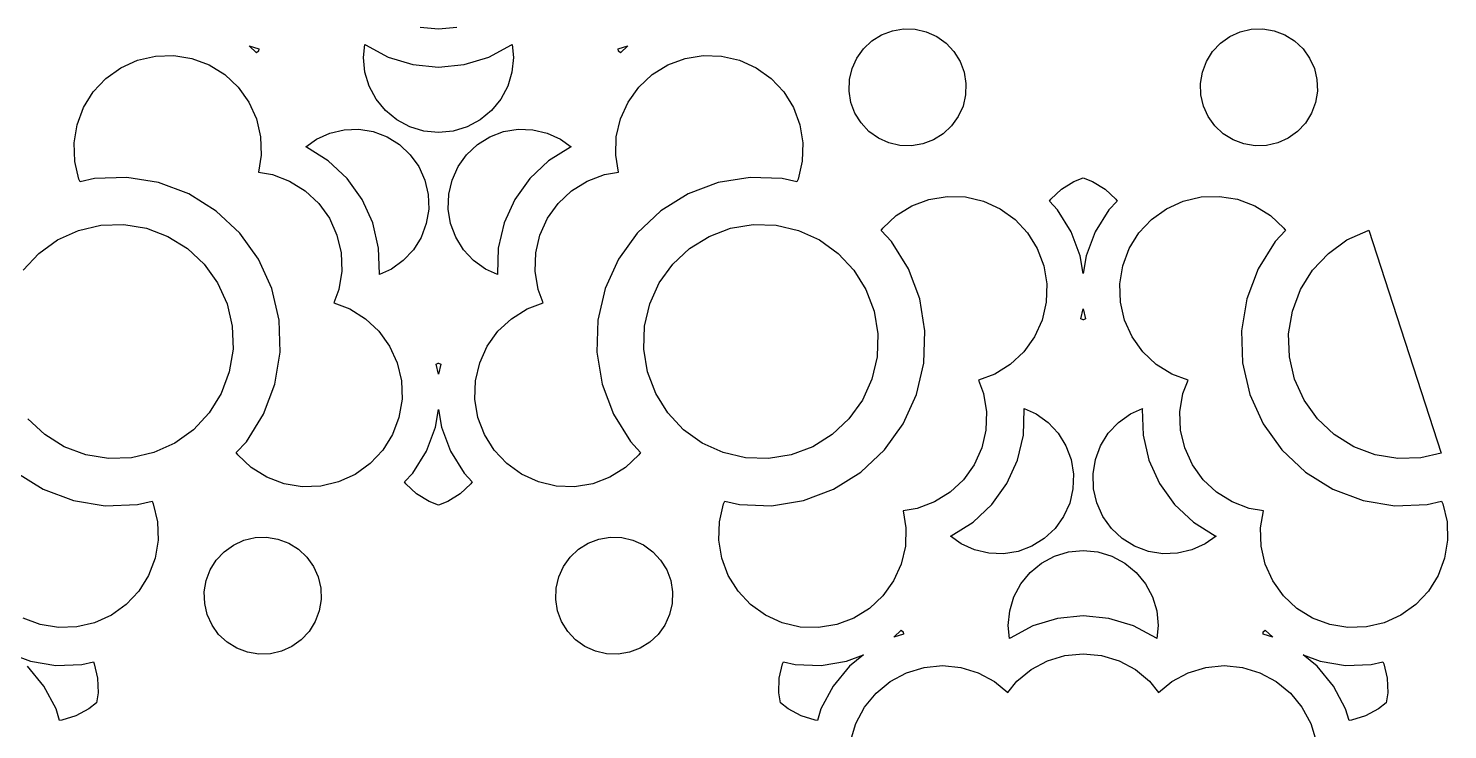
# Model space of a CAD drawing. Header units: metres. Extents: x 20 to 1108, y 20 to 485.
# Drawn here: x 873.96 to 915.78, y 83.66 to 104.31 of the extents above; entities that cross this region are included whole.
import ezdxf

# ---------------------------------------------------------------- set-up
doc = ezdxf.new("R2010")
doc.units = ezdxf.units.M

msp = doc.modelspace()

# ---------------------------------------------------------------- linework, layer by layer
for p, q in [((886.044, 104.288), (885.505, 104.341)), ((886.583, 104.341), (886.044, 104.288)), ((899.102, 104.124), (899.419, 104.243)), ((899.419, 104.243), (899.752, 104.299)), ((899.752, 104.299), (900.092, 104.288)), ((900.092, 104.288), (900.42, 104.211)), ((900.42, 104.211), (900.727, 104.072)), ((909.362, 104.072), (909.668, 104.211)), ((909.668, 104.211), (909.996, 104.288)), ((909.996, 104.288), (910.336, 104.299)), ((910.336, 104.299), (910.669, 104.243)), ((910.669, 104.243), (910.985, 104.124)), ((880.461, 103.799), (880.747, 103.712)), ((880.681, 103.594), (880.461, 103.799)), ((883.835, 103.454), (883.873, 103.841)), ((883.873, 103.841), (883.89, 103.827)), ((883.89, 103.827), (884.561, 103.469)), ((887.527, 103.469), (888.197, 103.827)), ((888.197, 103.827), (888.214, 103.841)), ((888.214, 103.841), (888.253, 103.453)), ((891.34, 103.712), (891.625, 103.798)), ((891.625, 103.798), (891.407, 103.594)), ((898.568, 103.715), (898.815, 103.945)), ((898.815, 103.945), (899.102, 104.124)), ((900.727, 104.072), (901.004, 103.874)), ((901.004, 103.874), (901.235, 103.627)), ((908.852, 103.627), (909.084, 103.874)), ((909.084, 103.874), (909.362, 104.072)), ((910.985, 104.124), (911.273, 103.945)), ((911.273, 103.945), (911.52, 103.714)), ((876.682, 103.151), (877.176, 103.375)), ((877.176, 103.375), (877.701, 103.497)), ((877.701, 103.497), (878.244, 103.516)), ((878.244, 103.516), (878.777, 103.427)), ((878.777, 103.427), (879.285, 103.237)), ((880.738, 103.637), (880.681, 103.594)), ((880.741, 103.645), (880.738, 103.637)), ((880.747, 103.712), (880.741, 103.645)), ((883.878, 103.022), (883.835, 103.454)), ((884.561, 103.469), (885.288, 103.248)), ((886.8, 103.248), (887.527, 103.469)), ((888.253, 103.453), (888.21, 103.022)), ((891.347, 103.645), (891.34, 103.712)), ((891.349, 103.639), (891.347, 103.645)), ((891.407, 103.594), (891.349, 103.639)), ((892.803, 103.237), (893.31, 103.428)), ((893.31, 103.428), (893.843, 103.516)), ((893.843, 103.516), (894.386, 103.498)), ((894.386, 103.498), (894.912, 103.376)), ((894.912, 103.376), (895.406, 103.151)), ((898.232, 103.132), (898.372, 103.44)), ((898.372, 103.44), (898.568, 103.715)), ((901.235, 103.627), (901.414, 103.34)), ((901.414, 103.34), (901.533, 103.023)), ((908.555, 103.023), (908.674, 103.34)), ((908.674, 103.34), (908.852, 103.627)), ((911.52, 103.714), (911.716, 103.44)), ((911.716, 103.44), (911.855, 103.132)), ((876.242, 102.836), (876.682, 103.151)), ((879.285, 103.237), (879.746, 102.95)), ((879.746, 102.95), (880.14, 102.58)), ((884.002, 102.608), (883.878, 103.022)), ((885.288, 103.248), (886.044, 103.173)), ((886.044, 103.173), (886.8, 103.248)), ((888.21, 103.022), (888.085, 102.608)), ((891.947, 102.581), (892.342, 102.95)), ((892.342, 102.95), (892.803, 103.237)), ((895.406, 103.151), (895.847, 102.836)), ((898.155, 102.804), (898.232, 103.132)), ((901.533, 103.023), (901.588, 102.689)), ((908.5, 102.689), (908.555, 103.023)), ((911.855, 103.132), (911.932, 102.804)), ((875.871, 102.44), (876.242, 102.836)), ((880.14, 102.58), (880.455, 102.141)), ((884.206, 102.227), (884.002, 102.608)), ((888.085, 102.608), (887.88, 102.226)), ((891.633, 102.141), (891.947, 102.581)), ((895.847, 102.836), (896.217, 102.441)), ((898.144, 102.465), (898.155, 102.804)), ((898.199, 102.131), (898.144, 102.465)), ((901.588, 102.689), (901.577, 102.351)), ((908.512, 102.352), (908.5, 102.689)), ((911.944, 102.464), (911.889, 102.13)), ((911.932, 102.804), (911.944, 102.464)), ((875.586, 101.98), (875.871, 102.44)), ((880.455, 102.141), (880.679, 101.646)), ((884.481, 101.892), (884.206, 102.227)), ((887.88, 102.226), (887.605, 101.891)), ((891.408, 101.647), (891.633, 102.141)), ((896.217, 102.441), (896.503, 101.98)), ((898.318, 101.814), (898.199, 102.131)), ((901.577, 102.351), (901.501, 102.022)), ((908.588, 102.022), (908.512, 102.352)), ((911.889, 102.13), (911.769, 101.814)), ((875.395, 101.474), (875.586, 101.98)), ((880.679, 101.646), (880.802, 101.119)), ((884.815, 101.617), (884.481, 101.892)), ((887.605, 101.891), (887.271, 101.617)), ((891.285, 101.12), (891.408, 101.647)), ((896.503, 101.98), (896.692, 101.475)), ((898.497, 101.527), (898.318, 101.814)), ((901.361, 101.715), (901.164, 101.439)), ((901.501, 102.022), (901.361, 101.715)), ((908.727, 101.715), (908.588, 102.022)), ((908.924, 101.44), (908.727, 101.715)), ((911.769, 101.814), (911.59, 101.526)), ((875.307, 100.94), (875.395, 101.474)), ((882.447, 101.049), (882.842, 101.228)), ((882.842, 101.228), (883.263, 101.326)), ((883.263, 101.326), (883.696, 101.342)), ((883.696, 101.342), (884.124, 101.271)), ((884.124, 101.271), (884.529, 101.118)), ((885.198, 101.412), (884.815, 101.617)), ((885.612, 101.286), (885.198, 101.412)), ((886.044, 101.245), (885.612, 101.286)), ((886.475, 101.287), (886.044, 101.245)), ((886.889, 101.412), (886.475, 101.287)), ((887.271, 101.617), (886.889, 101.412)), ((887.559, 101.118), (887.964, 101.271)), ((887.964, 101.271), (888.392, 101.341)), ((888.392, 101.341), (888.825, 101.327)), ((888.825, 101.327), (889.245, 101.229)), ((889.245, 101.229), (889.641, 101.05)), ((896.692, 101.475), (896.781, 100.94)), ((898.728, 101.28), (898.497, 101.527)), ((899.007, 101.082), (898.728, 101.28)), ((900.917, 101.209), (900.63, 101.029)), ((901.164, 101.439), (900.917, 101.209)), ((909.171, 101.209), (908.924, 101.44)), ((909.458, 101.03), (909.171, 101.209)), ((911.359, 101.279), (911.085, 101.084)), ((911.59, 101.526), (911.359, 101.279)), ((875.325, 100.397), (875.307, 100.94)), ((880.802, 101.119), (880.82, 100.578)), ((882.131, 100.823), (882.447, 101.049)), ((882.152, 100.815), (882.131, 100.823)), ((882.798, 100.413), (882.152, 100.815)), ((884.529, 101.118), (884.897, 100.889)), ((884.897, 100.889), (885.213, 100.593)), ((886.874, 100.593), (887.19, 100.89)), ((887.19, 100.89), (887.559, 101.118)), ((889.936, 100.815), (889.29, 100.414)), ((889.641, 101.05), (889.957, 100.824)), ((889.957, 100.824), (889.936, 100.815)), ((891.269, 100.578), (891.285, 101.12)), ((896.781, 100.94), (896.764, 100.398)), ((899.312, 100.943), (899.007, 101.082)), ((899.641, 100.866), (899.312, 100.943)), ((899.979, 100.855), (899.641, 100.866)), ((900.313, 100.91), (899.979, 100.855)), ((900.63, 101.029), (900.313, 100.91)), ((909.774, 100.911), (909.458, 101.03)), ((910.108, 100.855), (909.774, 100.911)), ((910.447, 100.867), (910.108, 100.855)), ((910.775, 100.943), (910.447, 100.867)), ((911.085, 101.084), (910.775, 100.943)), ((875.447, 99.8721), (875.325, 100.397)), ((880.82, 100.578), (880.736, 100.075)), ((883.352, 99.8936), (882.798, 100.413)), ((885.213, 100.593), (885.465, 100.241)), ((886.623, 100.241), (886.874, 100.593)), ((889.29, 100.414), (888.735, 99.8945)), ((891.352, 100.076), (891.269, 100.578)), ((896.764, 100.398), (896.641, 99.8721)), ((880.736, 100.075), (881.151, 100.007)), ((881.151, 100.007), (881.659, 99.8154)), ((885.465, 100.241), (885.644, 99.8467)), ((886.444, 99.8467), (886.623, 100.241)), ((890.429, 99.8164), (890.936, 100.008)), ((890.936, 100.008), (891.352, 100.076)), ((875.482, 99.793), (875.447, 99.8721)), ((875.912, 99.8945), (875.482, 99.793)), ((876.861, 99.9248), (875.912, 99.8945)), ((877.798, 99.7705), (876.861, 99.9248)), ((878.687, 99.4355), (877.798, 99.7705)), ((881.659, 99.8154), (882.119, 99.5293)), ((883.794, 99.2764), (883.352, 99.8936)), ((885.644, 99.8467), (885.742, 99.4248)), ((886.346, 99.4258), (886.444, 99.8467)), ((888.735, 99.8945), (888.293, 99.2764)), ((889.968, 99.5303), (890.429, 99.8164)), ((894.289, 99.7705), (893.4, 99.4365)), ((895.227, 99.9258), (894.289, 99.7705)), ((896.176, 99.8945), (895.227, 99.9258)), ((896.605, 99.7939), (896.176, 99.8945)), ((896.641, 99.8721), (896.605, 99.7939)), ((904.086, 99.2803), (904.402, 99.5762)), ((904.402, 99.5762), (904.77, 99.8057)), ((904.77, 99.8057), (905.045, 99.9082)), ((905.045, 99.9082), (905.317, 99.8066)), ((905.317, 99.8066), (905.686, 99.5762)), ((905.686, 99.5762), (906.002, 99.2812)), ((879.493, 98.9346), (878.687, 99.4355)), ((882.119, 99.5293), (882.515, 99.1592)), ((882.515, 99.1592), (882.829, 98.7197)), ((884.107, 98.584), (883.794, 99.2764)), ((885.742, 99.4248), (885.756, 98.9912)), ((886.332, 98.9922), (886.346, 99.4258)), ((888.293, 99.2764), (887.98, 98.585)), ((889.258, 98.7197), (889.573, 99.1592)), ((889.573, 99.1592), (889.968, 99.5303)), ((893.4, 99.4365), (892.595, 98.9355)), ((899.991, 99.0869), (900.498, 99.2773)), ((900.498, 99.2773), (901.031, 99.3652)), ((901.031, 99.3652), (901.573, 99.3486)), ((901.573, 99.3486), (902.101, 99.2256)), ((902.101, 99.2256), (902.594, 99.001)), ((904.047, 99.2266), (904.086, 99.2803)), ((904.288, 98.9688), (904.047, 99.2266)), ((906.041, 99.2266), (905.8, 98.9688)), ((906.002, 99.2812), (906.041, 99.2266)), ((907.494, 99.002), (907.988, 99.2256)), ((907.988, 99.2256), (908.515, 99.3477)), ((908.515, 99.3477), (909.057, 99.3662)), ((909.057, 99.3662), (909.59, 99.2783)), ((909.59, 99.2783), (910.098, 99.0869)), ((880.187, 98.2842), (879.493, 98.9346)), ((882.829, 98.7197), (883.053, 98.2256)), ((885.756, 98.9912), (885.686, 98.5645)), ((886.401, 98.5654), (886.332, 98.9922)), ((889.035, 98.2266), (889.258, 98.7197)), ((892.595, 98.9355), (891.9, 98.2852)), ((899.136, 98.4307), (899.53, 98.7998)), ((899.53, 98.7998), (899.991, 99.0869)), ((902.594, 99.001), (903.034, 98.6855)), ((904.689, 98.3232), (904.288, 98.9688)), ((905.8, 98.9688), (905.398, 98.3232)), ((907.054, 98.6865), (907.494, 99.002)), ((910.098, 99.0869), (910.559, 98.7998)), ((910.559, 98.7998), (910.952, 98.4307)), ((874.816, 98.082), (875.436, 98.3613)), ((875.436, 98.3613), (876.093, 98.5146)), ((876.093, 98.5146), (876.77, 98.5371)), ((876.77, 98.5371), (877.438, 98.4277)), ((877.438, 98.4277), (878.072, 98.1875)), ((880.74, 97.5137), (880.187, 98.2842)), ((884.28, 97.8447), (884.107, 98.584)), ((885.686, 98.5645), (885.533, 98.1592)), ((886.555, 98.1602), (886.401, 98.5654)), ((887.98, 98.585), (887.807, 97.8447)), ((891.9, 98.2852), (891.347, 97.5137)), ((894.016, 98.1885), (894.649, 98.4277)), ((894.649, 98.4277), (895.317, 98.5371)), ((895.317, 98.5371), (895.995, 98.5156)), ((895.995, 98.5156), (896.653, 98.3613)), ((896.653, 98.3613), (897.269, 98.084)), ((899.086, 98.3613), (899.136, 98.4307)), ((899.389, 98.0391), (899.086, 98.3613)), ((903.034, 98.6855), (903.404, 98.291)), ((903.404, 98.291), (903.69, 97.8301)), ((904.957, 97.6123), (904.689, 98.3232)), ((905.398, 98.3232), (905.131, 97.6133)), ((906.397, 97.8311), (906.684, 98.292)), ((906.684, 98.292), (907.054, 98.6865)), ((911.002, 98.3623), (910.7, 98.04)), ((910.952, 98.4307), (911.002, 98.3623)), ((912.816, 98.082), (913.436, 98.3613)), ((913.436, 98.3613), (913.463, 98.3682)), ((913.463, 98.3682), (915.595, 91.8076)), ((874.267, 97.6875), (874.816, 98.082)), ((878.072, 98.1875), (878.647, 97.8301)), ((883.053, 98.2256), (883.176, 97.6992)), ((885.533, 98.1592), (885.304, 97.791)), ((886.783, 97.792), (886.555, 98.1602)), ((888.911, 97.7002), (889.035, 98.2266)), ((893.44, 97.8311), (894.016, 98.1885)), ((897.269, 98.084), (897.822, 97.6865)), ((899.89, 97.2324), (899.389, 98.0391)), ((910.7, 98.04), (910.198, 97.2334)), ((912.267, 97.6875), (912.816, 98.082)), ((873.804, 97.1934), (874.267, 97.6875)), ((878.647, 97.8301), (879.142, 97.3672)), ((881.131, 96.6484), (880.74, 97.5137)), ((883.176, 97.6992), (883.193, 97.1582)), ((884.306, 97.085), (884.28, 97.8447)), ((885.008, 97.4756), (884.656, 97.2236)), ((885.304, 97.791), (885.008, 97.4756)), ((887.079, 97.4766), (886.783, 97.792)), ((887.431, 97.2246), (887.079, 97.4766)), ((887.807, 97.8447), (887.782, 97.0859)), ((888.894, 97.1582), (888.911, 97.7002)), ((891.347, 97.5137), (890.956, 96.6494)), ((892.946, 97.3672), (893.44, 97.8311)), ((897.822, 97.6865), (898.284, 97.1924)), ((903.69, 97.8301), (903.881, 97.3242)), ((905.044, 97.0898), (904.957, 97.6123)), ((905.131, 97.6133), (905.044, 97.0898)), ((906.207, 97.3242), (906.397, 97.8311)), ((911.804, 97.1934), (912.267, 97.6875)), ((879.142, 97.3672), (879.535, 96.8184)), ((883.193, 97.1582), (883.105, 96.623)), ((884.656, 97.2236), (884.302, 97.0635)), ((884.302, 97.0635), (884.306, 97.085)), ((887.786, 97.0635), (887.431, 97.2246)), ((887.782, 97.0859), (887.786, 97.0635)), ((888.982, 96.624), (888.894, 97.1582)), ((892.552, 96.8184), (892.946, 97.3672)), ((898.284, 97.1924), (898.642, 96.6182)), ((900.224, 96.3438), (899.89, 97.2324)), ((903.881, 97.3242), (903.97, 96.79)), ((906.118, 96.79), (906.207, 97.3242)), ((910.198, 97.2334), (909.864, 96.3447)), ((911.446, 96.6182), (911.804, 97.1934)), ((879.535, 96.8184), (879.814, 96.2012)), ((881.348, 95.7227), (881.131, 96.6484)), ((883.105, 96.623), (882.957, 96.2285)), ((889.131, 96.2295), (888.982, 96.624)), ((890.956, 96.6494), (890.739, 95.7236)), ((892.273, 96.2012), (892.552, 96.8184)), ((898.642, 96.6182), (898.881, 95.9834)), ((903.97, 96.79), (903.952, 96.248)), ((906.137, 96.248), (906.118, 96.79)), ((911.207, 95.9844), (911.446, 96.6182)), ((879.814, 96.2012), (879.968, 95.542)), ((882.957, 96.2285), (883.435, 96.0498)), ((888.653, 96.0498), (889.131, 96.2295)), ((892.119, 95.543), (892.273, 96.2012)), ((900.379, 95.4072), (900.224, 96.3438)), ((903.952, 96.248), (903.829, 95.7217)), ((906.259, 95.7227), (906.137, 96.248)), ((909.864, 96.3447), (909.709, 95.4072)), ((883.435, 96.0498), (883.894, 95.7637)), ((888.192, 95.7637), (888.653, 96.0498)), ((898.881, 95.9834), (898.99, 95.3154)), ((904.977, 95.7598), (905.044, 96.0498)), ((905.044, 96.0498), (905.111, 95.7607)), ((911.097, 95.3164), (911.207, 95.9844)), ((879.968, 95.542), (879.991, 94.8652)), ((881.379, 94.7744), (881.348, 95.7227)), ((883.894, 95.7637), (884.29, 95.3926)), ((884.29, 95.3926), (884.604, 94.9541)), ((887.482, 94.9541), (887.798, 95.3936)), ((887.798, 95.3936), (888.192, 95.7637)), ((890.739, 95.7236), (890.709, 94.7744)), ((892.098, 94.8662), (892.119, 95.543)), ((900.349, 94.458), (900.379, 95.4072)), ((903.829, 95.7217), (903.605, 95.2275)), ((905.043, 95.7305), (904.977, 95.7598)), ((905.051, 95.7324), (905.043, 95.7305)), ((905.111, 95.7607), (905.051, 95.7324)), ((906.483, 95.2275), (906.259, 95.7227)), ((909.709, 95.4072), (909.74, 94.459)), ((884.604, 94.9541), (884.829, 94.46)), ((887.259, 94.46), (887.482, 94.9541)), ((898.99, 95.3154), (898.969, 94.6396)), ((903.605, 95.2275), (903.289, 94.7881)), ((906.798, 94.7891), (906.483, 95.2275)), ((911.12, 94.6396), (911.097, 95.3164)), ((879.991, 94.8652), (879.881, 94.1973)), ((881.224, 93.8369), (881.379, 94.7744)), ((890.709, 94.7744), (890.864, 93.8379)), ((892.207, 94.1982), (892.098, 94.8662)), ((898.969, 94.6396), (898.814, 93.9805)), ((903.289, 94.7881), (902.895, 94.418)), ((907.193, 94.418), (906.798, 94.7891)), ((911.273, 93.9814), (911.12, 94.6396)), ((879.881, 94.1973), (879.642, 93.5635)), ((884.829, 94.46), (884.951, 93.9346)), ((885.977, 94.4209), (886.037, 94.4492)), ((886.044, 94.1328), (885.977, 94.4209)), ((886.037, 94.4492), (886.045, 94.4512)), ((886.111, 94.4219), (886.044, 94.1328)), ((886.045, 94.4512), (886.111, 94.4219)), ((887.136, 93.9346), (887.259, 94.46)), ((892.446, 93.5635), (892.207, 94.1982)), ((900.132, 93.5332), (900.349, 94.458)), ((902.435, 94.1318), (901.957, 93.9531)), ((902.895, 94.418), (902.435, 94.1318)), ((907.653, 94.1328), (907.193, 94.418)), ((908.131, 93.9531), (907.653, 94.1328)), ((909.74, 94.459), (909.957, 93.5332)), ((880.89, 92.9482), (881.224, 93.8369)), ((884.951, 93.9346), (884.97, 93.3916)), ((887.118, 93.3916), (887.136, 93.9346)), ((890.864, 93.8379), (891.198, 92.9492)), ((898.814, 93.9805), (898.536, 93.3633)), ((901.957, 93.9531), (902.105, 93.5576)), ((907.982, 93.5586), (908.131, 93.9531)), ((911.553, 93.3633), (911.273, 93.9814)), ((879.642, 93.5635), (879.283, 92.9883)), ((884.97, 93.3916), (884.881, 92.8564)), ((887.207, 92.8584), (887.118, 93.3916)), ((892.804, 92.9893), (892.446, 93.5635)), ((898.536, 93.3633), (898.141, 92.8135)), ((899.741, 92.668), (900.132, 93.5332)), ((902.105, 93.5576), (902.193, 93.0234)), ((907.894, 93.0234), (907.982, 93.5586)), ((909.957, 93.5332), (910.348, 92.668)), ((911.946, 92.8145), (911.553, 93.3633)), ((879.283, 92.9883), (878.821, 92.4941)), ((880.388, 92.1416), (880.89, 92.9482)), ((884.881, 92.8564), (884.69, 92.3516)), ((885.957, 92.5684), (886.044, 93.0918)), ((886.044, 93.0918), (886.131, 92.5693)), ((887.397, 92.3516), (887.207, 92.8584)), ((891.198, 92.9492), (891.699, 92.1426)), ((893.266, 92.4951), (892.804, 92.9893)), ((902.193, 93.0234), (902.177, 92.4814)), ((903.281, 92.3369), (903.306, 93.0967)), ((903.306, 93.0967), (903.302, 93.1191)), ((903.302, 93.1191), (903.657, 92.958)), ((903.657, 92.958), (904.009, 92.7051)), ((906.079, 92.7061), (906.432, 92.958)), ((906.432, 92.958), (906.786, 93.1191)), ((906.786, 93.1191), (906.782, 93.0967)), ((906.782, 93.0967), (906.808, 92.3369)), ((907.912, 92.4824), (907.894, 93.0234)), ((874.44, 92.3516), (873.946, 92.8145)), ((878.821, 92.4941), (878.271, 92.1006)), ((885.689, 91.8584), (885.957, 92.5684)), ((886.131, 92.5693), (886.398, 91.8584)), ((893.819, 92.0986), (893.266, 92.4951)), ((898.141, 92.8135), (897.647, 92.3516)), ((899.187, 91.8975), (899.741, 92.668)), ((902.177, 92.4814), (902.053, 91.9561)), ((904.009, 92.7051), (904.305, 92.3896)), ((905.783, 92.3906), (906.079, 92.7061)), ((908.035, 91.9561), (907.912, 92.4824)), ((910.348, 92.668), (910.9, 91.8975)), ((912.44, 92.3516), (911.946, 92.8145)), ((875.016, 91.9941), (874.44, 92.3516)), ((878.271, 92.1006), (877.652, 91.8203)), ((880.086, 91.8193), (880.388, 92.1416)), ((884.69, 92.3516), (884.403, 91.8896)), ((887.684, 91.8906), (887.397, 92.3516)), ((891.699, 92.1426), (892.002, 91.8203)), ((894.435, 91.8203), (893.819, 92.0986)), ((897.647, 92.3516), (897.072, 91.9932)), ((903.107, 91.5967), (903.281, 92.3369)), ((904.305, 92.3896), (904.533, 92.0215)), ((904.533, 92.0215), (904.686, 91.6162)), ((905.401, 91.6162), (905.555, 92.0225)), ((905.555, 92.0225), (905.783, 92.3906)), ((906.808, 92.3369), (906.98, 91.5977)), ((913.016, 91.9941), (912.44, 92.3516)), ((875.649, 91.7549), (875.016, 91.9941)), ((876.317, 91.6445), (875.649, 91.7549)), ((876.995, 91.667), (876.317, 91.6445)), ((877.652, 91.8203), (876.995, 91.667)), ((880.136, 91.751), (880.086, 91.8193)), ((880.529, 91.3818), (880.136, 91.751)), ((884.403, 91.8896), (884.033, 91.4951)), ((885.288, 91.2129), (885.689, 91.8584)), ((886.398, 91.8584), (886.8, 91.2139)), ((888.054, 91.4961), (887.684, 91.8906)), ((891.952, 91.751), (891.558, 91.3818)), ((892.002, 91.8203), (891.952, 91.751)), ((895.093, 91.666), (894.435, 91.8203)), ((895.77, 91.6445), (895.093, 91.666)), ((896.438, 91.7539), (895.77, 91.6445)), ((897.072, 91.9932), (896.438, 91.7539)), ((898.493, 91.2471), (899.187, 91.8975)), ((902.053, 91.9561), (901.83, 91.4619)), ((902.795, 90.9053), (903.107, 91.5967)), ((904.686, 91.6162), (904.756, 91.1895)), ((905.332, 91.1904), (905.401, 91.6162)), ((906.98, 91.5977), (907.294, 90.9053)), ((908.259, 91.4619), (908.035, 91.9561)), ((910.9, 91.8975), (911.595, 91.2471)), ((913.649, 91.7549), (913.016, 91.9941)), ((914.317, 91.6445), (913.649, 91.7549)), ((914.995, 91.667), (914.317, 91.6445)), ((915.595, 91.8076), (914.995, 91.667)), ((873.595, 91.2471), (874.4, 90.7461)), ((880.99, 91.0947), (880.529, 91.3818)), ((883.594, 91.1797), (883.1, 90.9561)), ((884.033, 91.4951), (883.594, 91.1797)), ((885.047, 90.9551), (885.288, 91.2129)), ((886.8, 91.2139), (887.041, 90.9561)), ((888.494, 91.1807), (888.054, 91.4961)), ((888.987, 90.957), (888.494, 91.1807)), ((891.558, 91.3818), (891.097, 91.0957)), ((897.687, 90.7461), (898.493, 91.2471)), ((901.83, 91.4619), (901.514, 91.0215)), ((904.756, 91.1895), (904.742, 90.7559)), ((905.346, 90.7568), (905.332, 91.1904)), ((908.573, 91.0225), (908.259, 91.4619)), ((911.595, 91.2471), (912.4, 90.7461)), ((881.498, 90.9043), (880.99, 91.0947)), ((882.031, 90.8154), (881.498, 90.9043)), ((882.573, 90.834), (882.031, 90.8154)), ((883.1, 90.9561), (882.573, 90.834)), ((885.086, 90.9014), (885.047, 90.9551)), ((885.401, 90.6055), (885.086, 90.9014)), ((887.001, 90.9014), (886.686, 90.6055)), ((887.041, 90.9561), (887.001, 90.9014)), ((889.515, 90.833), (888.987, 90.957)), ((890.057, 90.8164), (889.515, 90.833)), ((890.59, 90.9043), (890.057, 90.8164)), ((891.097, 91.0957), (890.59, 90.9043)), ((901.514, 91.0215), (901.12, 90.6514)), ((902.352, 90.2881), (902.795, 90.9053)), ((904.742, 90.7559), (904.644, 90.335)), ((905.444, 90.3359), (905.346, 90.7568)), ((907.294, 90.9053), (907.736, 90.2881)), ((908.968, 90.6523), (908.573, 91.0225)), ((874.4, 90.7461), (875.29, 90.4121)), ((875.29, 90.4121), (876.227, 90.2568)), ((877.176, 90.2881), (877.605, 90.3887)), ((877.605, 90.3887), (877.641, 90.3105)), ((885.77, 90.376), (885.401, 90.6055)), ((886.043, 90.2734), (885.77, 90.376)), ((886.317, 90.376), (886.043, 90.2734)), ((886.686, 90.6055), (886.317, 90.376)), ((894.447, 90.3096), (894.482, 90.3877)), ((894.482, 90.3877), (894.912, 90.2871)), ((895.861, 90.2559), (896.799, 90.4111)), ((896.799, 90.4111), (897.687, 90.7461)), ((900.659, 90.3662), (900.151, 90.1748)), ((901.12, 90.6514), (900.659, 90.3662)), ((904.644, 90.335), (904.465, 89.9404)), ((905.623, 89.9404), (905.444, 90.3359)), ((909.429, 90.3662), (908.968, 90.6523)), ((909.936, 90.1748), (909.429, 90.3662)), ((912.4, 90.7461), (913.29, 90.4121)), ((913.29, 90.4121), (914.227, 90.2568)), ((915.176, 90.2881), (915.605, 90.3887)), ((915.605, 90.3887), (915.641, 90.3105)), ((876.227, 90.2568), (877.176, 90.2881)), ((877.641, 90.3105), (877.763, 89.7842)), ((894.324, 89.7842), (894.447, 90.3096)), ((894.912, 90.2871), (895.861, 90.2559)), ((900.151, 90.1748), (899.736, 90.1064)), ((899.736, 90.1064), (899.819, 89.6035)), ((901.798, 89.7686), (902.352, 90.2881)), ((904.465, 89.9404), (904.213, 89.5879)), ((905.875, 89.5889), (905.623, 89.9404)), ((907.736, 90.2881), (908.29, 89.7686)), ((910.352, 90.1064), (909.936, 90.1748)), ((910.268, 89.6035), (910.352, 90.1064)), ((914.227, 90.2568), (915.176, 90.2881)), ((915.641, 90.3105), (915.763, 89.7842)), ((877.763, 89.7842), (877.781, 89.2412)), ((894.307, 89.2412), (894.324, 89.7842)), ((899.819, 89.6035), (899.803, 89.0615)), ((901.152, 89.3662), (901.798, 89.7686)), ((904.213, 89.5879), (903.897, 89.293)), ((906.19, 89.293), (905.875, 89.5889)), ((908.29, 89.7686), (908.936, 89.3672)), ((910.286, 89.0625), (910.268, 89.6035)), ((915.763, 89.7842), (915.781, 89.2412)), ((877.781, 89.2412), (877.692, 88.708)), ((879.727, 88.9014), (880.003, 89.0986)), ((880.003, 89.0986), (880.312, 89.2383)), ((880.312, 89.2383), (880.641, 89.3154)), ((880.641, 89.3154), (880.979, 89.3271)), ((880.979, 89.3271), (881.313, 89.2715)), ((881.313, 89.2715), (881.63, 89.1514)), ((881.63, 89.1514), (881.917, 88.9727)), ((890.171, 88.9727), (890.458, 89.1523)), ((890.458, 89.1523), (890.774, 89.2715)), ((890.774, 89.2715), (891.108, 89.3262)), ((891.108, 89.3262), (891.447, 89.3154)), ((891.447, 89.3154), (891.775, 89.2383)), ((891.775, 89.2383), (892.081, 89.1006)), ((892.081, 89.1006), (892.359, 88.9014)), ((894.395, 88.708), (894.307, 89.2412)), ((901.131, 89.3584), (901.152, 89.3662)), ((901.447, 89.1318), (901.131, 89.3584)), ((901.843, 88.9531), (901.447, 89.1318)), ((903.897, 89.293), (903.529, 89.0635)), ((906.559, 89.0645), (906.19, 89.293)), ((908.641, 89.1328), (908.246, 88.9541)), ((908.957, 89.3584), (908.641, 89.1328)), ((908.936, 89.3672), (908.957, 89.3584)), ((915.781, 89.2412), (915.692, 88.708)), ((877.692, 88.708), (877.502, 88.2012)), ((879.497, 88.6553), (879.727, 88.9014)), ((881.917, 88.9727), (882.164, 88.7422)), ((882.164, 88.7422), (882.36, 88.4668)), ((889.727, 88.4678), (889.924, 88.7422)), ((889.924, 88.7422), (890.171, 88.9727)), ((892.359, 88.9014), (892.591, 88.6553)), ((894.585, 88.2012), (894.395, 88.708)), ((899.803, 89.0615), (899.68, 88.5352)), ((902.263, 88.8545), (901.843, 88.9531)), ((902.696, 88.8398), (902.263, 88.8545)), ((903.124, 88.9102), (902.696, 88.8398)), ((903.529, 89.0635), (903.124, 88.9102)), ((903.816, 88.5645), (904.199, 88.7695)), ((904.199, 88.7695), (904.613, 88.8945)), ((904.613, 88.8945), (905.044, 88.9375)), ((905.044, 88.9375), (905.476, 88.8955)), ((905.476, 88.8955), (905.89, 88.7695)), ((905.89, 88.7695), (906.272, 88.5645)), ((906.964, 88.9111), (906.559, 89.0645)), ((907.392, 88.8398), (906.964, 88.9111)), ((907.825, 88.8555), (907.392, 88.8398)), ((908.246, 88.9541), (907.825, 88.8555)), ((910.409, 88.5352), (910.286, 89.0625)), ((915.692, 88.708), (915.502, 88.2012)), ((879.199, 88.0508), (879.318, 88.3682)), ((879.318, 88.3682), (879.497, 88.6553)), ((882.36, 88.4668), (882.5, 88.1592)), ((889.587, 88.1592), (889.727, 88.4678)), ((892.591, 88.6553), (892.769, 88.3672)), ((892.769, 88.3672), (892.889, 88.0508)), ((899.68, 88.5352), (899.455, 88.041)), ((903.207, 87.9551), (903.481, 88.291)), ((903.481, 88.291), (903.816, 88.5645)), ((906.272, 88.5645), (906.606, 88.291)), ((906.606, 88.291), (906.882, 87.9551)), ((910.633, 88.041), (910.409, 88.5352)), ((877.502, 88.2012), (877.216, 87.7402)), ((879.144, 87.7178), (879.199, 88.0508)), ((882.5, 88.1592), (882.576, 87.8301)), ((882.576, 87.8301), (882.588, 87.4922)), ((889.5, 87.4922), (889.511, 87.8311)), ((889.511, 87.8311), (889.587, 88.1592)), ((892.889, 88.0508), (892.943, 87.7168)), ((894.871, 87.7402), (894.585, 88.2012)), ((899.455, 88.041), (899.14, 87.6006)), ((903.003, 87.5732), (903.207, 87.9551)), ((906.882, 87.9551), (907.086, 87.5732)), ((910.948, 87.6016), (910.633, 88.041)), ((915.502, 88.2012), (915.216, 87.7402)), ((877.216, 87.7402), (876.846, 87.3457)), ((879.156, 87.3789), (879.144, 87.7178)), ((882.588, 87.4922), (882.533, 87.1582)), ((889.555, 87.1592), (889.5, 87.4922)), ((892.943, 87.7168), (892.933, 87.3779)), ((895.241, 87.3457), (894.871, 87.7402)), ((899.14, 87.6006), (898.746, 87.2314)), ((902.878, 87.1592), (903.003, 87.5732)), ((907.086, 87.5732), (907.21, 87.1592)), ((911.342, 87.2314), (910.948, 87.6016)), ((915.216, 87.7402), (914.846, 87.3457)), ((876.406, 87.0303), (875.912, 86.8066)), ((876.846, 87.3457), (876.406, 87.0303)), ((879.232, 87.0508), (879.156, 87.3789)), ((879.372, 86.7422), (879.232, 87.0508)), ((882.533, 87.1582), (882.414, 86.8418)), ((889.674, 86.8418), (889.555, 87.1592)), ((892.855, 87.0498), (892.716, 86.7412)), ((892.933, 87.3779), (892.855, 87.0498)), ((895.682, 87.0303), (895.241, 87.3457)), ((896.176, 86.8066), (895.682, 87.0303)), ((898.746, 87.2314), (898.285, 86.9443)), ((902.835, 86.7295), (902.878, 87.1592)), ((905.044, 87.0088), (904.288, 86.9336)), ((905.8, 86.9336), (905.044, 87.0088)), ((907.21, 87.1592), (907.253, 86.7275)), ((911.803, 86.9453), (911.342, 87.2314)), ((914.406, 87.0303), (913.912, 86.8066)), ((914.846, 87.3457), (914.406, 87.0303)), ((874.311, 86.7549), (873.803, 86.9453)), ((874.844, 86.666), (874.311, 86.7549)), ((875.387, 86.6846), (874.844, 86.666)), ((875.912, 86.8066), (875.387, 86.6846)), ((879.567, 86.4678), (879.372, 86.7422)), ((882.414, 86.8418), (882.234, 86.5537)), ((889.852, 86.5547), (889.674, 86.8418)), ((892.716, 86.7412), (892.519, 86.4668)), ((896.702, 86.6836), (896.176, 86.8066)), ((897.245, 86.666), (896.702, 86.6836)), ((897.778, 86.7539), (897.245, 86.666)), ((898.285, 86.9443), (897.778, 86.7539)), ((899.463, 86.3838), (899.681, 86.5879)), ((899.681, 86.5879), (899.739, 86.5439)), ((902.874, 86.3408), (902.835, 86.7295)), ((903.561, 86.7139), (902.891, 86.3555)), ((904.288, 86.9336), (903.561, 86.7139)), ((906.527, 86.7139), (905.8, 86.9336)), ((907.198, 86.3555), (906.527, 86.7139)), ((907.253, 86.7275), (907.215, 86.3408)), ((910.35, 86.5449), (910.407, 86.5879)), ((910.407, 86.5879), (910.627, 86.3828)), ((912.311, 86.7549), (911.803, 86.9453)), ((912.843, 86.666), (912.311, 86.7549)), ((913.387, 86.6846), (912.843, 86.666)), ((913.912, 86.8066), (913.387, 86.6846)), ((879.814, 86.2373), (879.567, 86.4678)), ((880.102, 86.0576), (879.814, 86.2373)), ((882.003, 86.3076), (881.726, 86.1094)), ((882.234, 86.5537), (882.003, 86.3076)), ((890.084, 86.3086), (889.852, 86.5547)), ((890.361, 86.1104), (890.084, 86.3086)), ((892.272, 86.2363), (891.985, 86.0576)), ((892.519, 86.4668), (892.272, 86.2363)), ((899.748, 86.4697), (899.463, 86.3838)), ((899.739, 86.5439), (899.741, 86.5371)), ((899.741, 86.5371), (899.748, 86.4697)), ((902.891, 86.3555), (902.874, 86.3408)), ((907.215, 86.3408), (907.198, 86.3555)), ((910.341, 86.4697), (910.347, 86.5371)), ((910.627, 86.3828), (910.341, 86.4697)), ((910.347, 86.5371), (910.35, 86.5449)), ((873.522, 85.8662), (874.021, 85.6787)), ((880.419, 85.9385), (880.102, 86.0576)), ((880.752, 85.8828), (880.419, 85.9385)), ((881.092, 85.8945), (880.752, 85.8828)), ((881.42, 85.9707), (881.092, 85.8945)), ((881.726, 86.1094), (881.42, 85.9707)), ((890.668, 85.9707), (890.361, 86.1104)), ((890.996, 85.8936), (890.668, 85.9707)), ((891.336, 85.8828), (890.996, 85.8936)), ((891.669, 85.9385), (891.336, 85.8828)), ((891.985, 86.0576), (891.669, 85.9385)), ((898.066, 85.6777), (898.564, 85.8652)), ((898.564, 85.8652), (898.153, 85.5273)), ((903.987, 85.6846), (904.505, 85.8408)), ((904.505, 85.8408), (905.044, 85.8945)), ((905.044, 85.8945), (905.583, 85.8418)), ((905.583, 85.8418), (906.101, 85.6846)), ((911.936, 85.5273), (911.522, 85.8662)), ((911.522, 85.8662), (912.021, 85.6787)), ((874.417, 84.9404), (873.936, 85.5273)), ((874.021, 85.6787), (874.771, 85.5547)), ((874.771, 85.5547), (875.531, 85.5791)), ((875.531, 85.5791), (875.874, 85.6592)), ((875.874, 85.6592), (875.902, 85.5977)), ((875.902, 85.5977), (875.999, 85.1777)), ((896.088, 85.1768), (896.186, 85.5967)), ((896.186, 85.5967), (896.214, 85.6592)), ((896.214, 85.6592), (896.558, 85.5791)), ((896.558, 85.5791), (897.317, 85.5537)), ((897.317, 85.5537), (898.066, 85.6777)), ((898.153, 85.5273), (897.672, 84.9404)), ((899.359, 85.083), (899.838, 85.3389)), ((899.838, 85.3389), (900.355, 85.4951)), ((900.355, 85.4951), (900.894, 85.5488)), ((900.894, 85.5488), (901.434, 85.4961)), ((901.434, 85.4961), (901.952, 85.3389)), ((901.952, 85.3389), (902.43, 85.083)), ((903.091, 85.085), (903.51, 85.4287)), ((903.51, 85.4287), (903.987, 85.6846)), ((906.101, 85.6846), (906.579, 85.4287)), ((906.579, 85.4287), (906.998, 85.085)), ((907.658, 85.083), (908.137, 85.3389)), ((908.137, 85.3389), (908.654, 85.4951)), ((908.654, 85.4951), (909.193, 85.5488)), ((909.193, 85.5488), (909.733, 85.4961)), ((909.733, 85.4961), (910.25, 85.3389)), ((910.25, 85.3389), (910.729, 85.083)), ((912.417, 84.9404), (911.936, 85.5273)), ((912.021, 85.6787), (912.771, 85.5547)), ((912.771, 85.5547), (913.531, 85.5791)), ((913.531, 85.5791), (913.874, 85.6592)), ((913.874, 85.6592), (913.902, 85.5977)), ((913.902, 85.5977), (913.999, 85.1777)), ((874.774, 84.2705), (874.417, 84.9404)), ((875.999, 85.1777), (876.015, 84.7432)), ((896.074, 84.7422), (896.088, 85.1768)), ((897.672, 84.9404), (897.313, 84.2705)), ((898.941, 84.7393), (899.359, 85.083)), ((902.43, 85.083), (902.824, 84.7598)), ((902.824, 84.7598), (903.091, 85.085)), ((906.998, 85.085), (907.265, 84.7598)), ((907.265, 84.7598), (907.658, 85.083)), ((910.729, 85.083), (911.147, 84.7393)), ((912.774, 84.2705), (912.417, 84.9404)), ((913.999, 85.1777), (914.015, 84.7432)), ((876.015, 84.7432), (875.967, 84.4551)), ((896.121, 84.4541), (896.074, 84.7422)), ((898.598, 84.3213), (898.941, 84.7393)), ((911.147, 84.7393), (911.49, 84.3213)), ((914.015, 84.7432), (913.967, 84.4551)), ((874.878, 83.9336), (874.774, 84.2705)), ((875.358, 84.0645), (874.944, 83.9395)), ((875.741, 84.2695), (875.358, 84.0645)), ((875.967, 84.4551), (875.741, 84.2695)), ((896.347, 84.2695), (896.121, 84.4541)), ((896.73, 84.0645), (896.347, 84.2695)), ((897.144, 83.9395), (896.73, 84.0645)), ((897.313, 84.2705), (897.211, 83.9336)), ((898.342, 83.8428), (898.598, 84.3213)), ((911.49, 84.3213), (911.746, 83.8428)), ((912.878, 83.9336), (912.774, 84.2705)), ((913.358, 84.0645), (912.944, 83.9395)), ((913.741, 84.2695), (913.358, 84.0645)), ((913.967, 84.4551), (913.741, 84.2695)), ((874.944, 83.9395), (874.878, 83.9336)), ((897.211, 83.9336), (897.144, 83.9395)), ((898.185, 83.3252), (898.342, 83.8428)), ((911.746, 83.8428), (911.903, 83.3252)), ((912.944, 83.9395), (912.878, 83.9336))]:
    msp.add_line(p, q)

doc.saveas('drawing.dxf')
